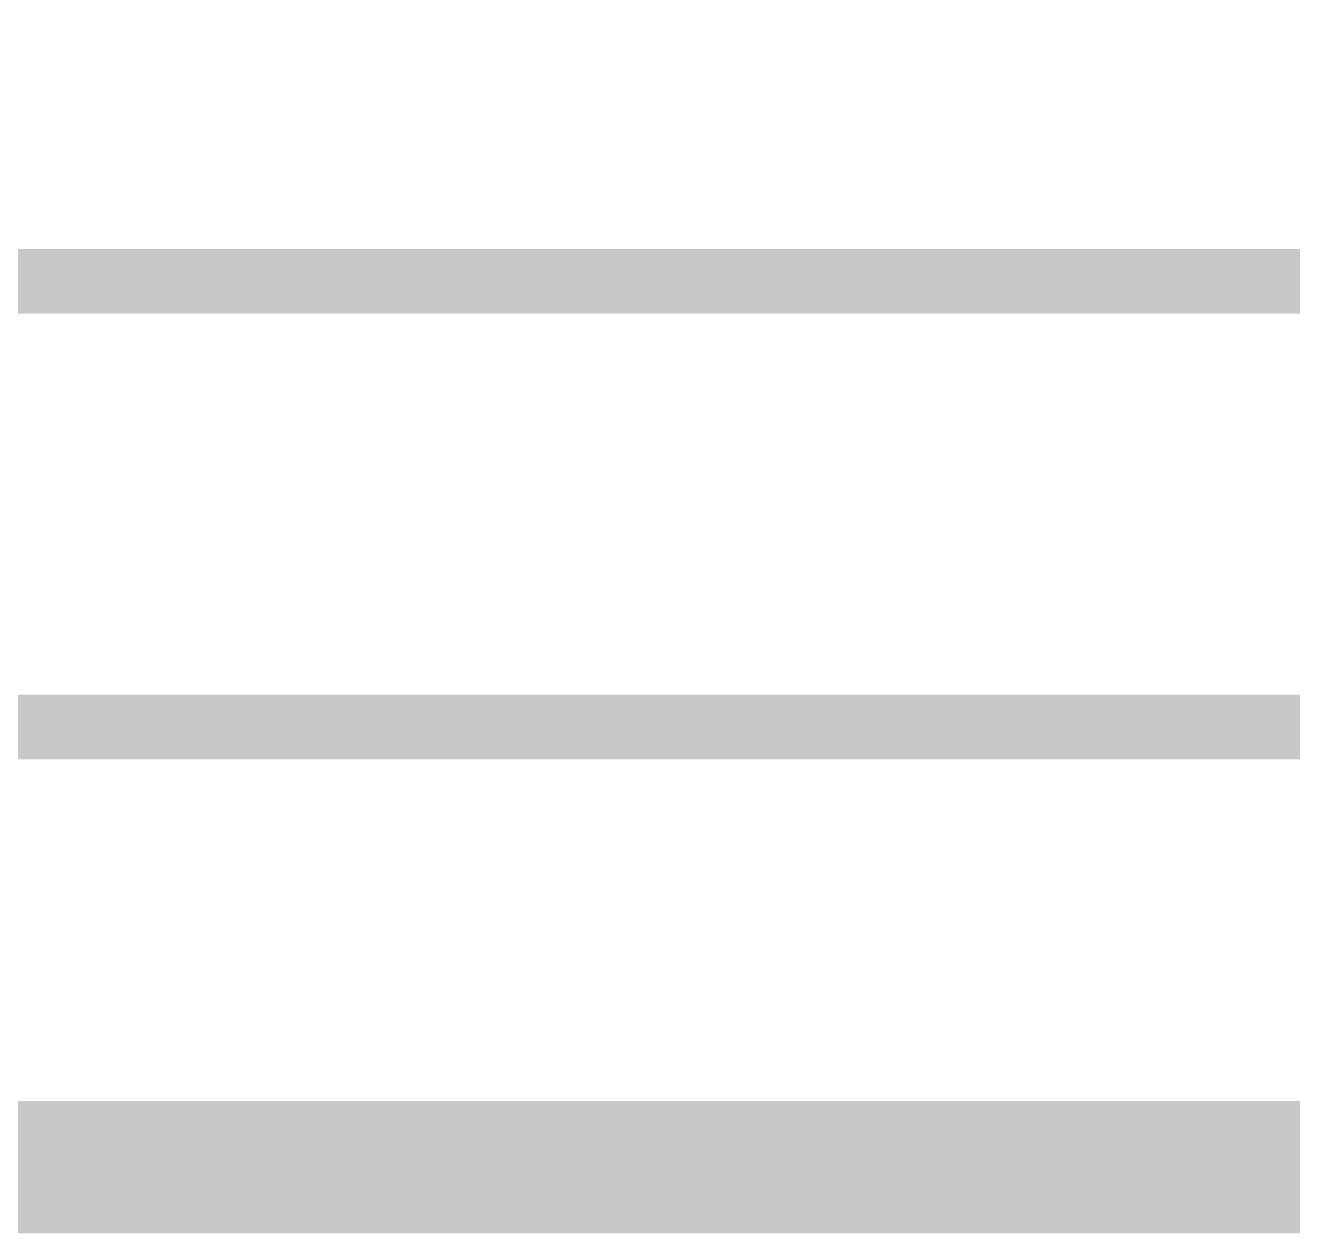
# Model space of a CAD drawing. Header units: millimetres. Extents: x -63251 to 507826, y 5339 to 217512.
# Drawn here: x 101281 to 103774, y 99895 to 102274 of the extents above; entities that cross this region are included whole.
import ezdxf
from ezdxf import colors
from ezdxf.entities.mleader import LeaderData, LeaderLine
from ezdxf.math import Vec2, Vec3

# ---------------------------------------------------------------- set-up
doc = ezdxf.new("R2010")
doc.units = ezdxf.units.MM
doc.layers.add('COTAS', color=9, linetype='Continuous')
doc.styles.add('1-1', font='arial.ttf', dxfattribs={"height": 0.2})

msp = doc.modelspace()

# ---------------------------------------------------------------- leaders
at = {"layer": 'COTAS'}
ml = msp.add_multileader_mtext('Standard', dxfattribs=at)
ml.set_content('{\\fArial|b1|i0|c0|p34;\\C10;ATENÇÃO PARKET!\\P}PAINÉIS E PORTA RIPADOS EM {\\fArial|b1|i0|c0|p34;CABREUVA BRANCA PREMIUM 18*5+5*900 À 2200mm}', color=105, style='1-1')
ml.set_leader_properties(color=256, linetype='ByLayer', lineweight=-1)
ml.build(insert=Vec2(0, 0))
ml.multileader.update_dxf_attribs({"text_left_attachment_type": 2, "text_right_attachment_type": 2, "dogleg_length": 0.36, "arrow_head_size": 15, "scale": 200})
ctx = ml.context
ctx.base_point, ctx.scale, ctx.char_height, ctx.arrow_head_size, ctx.landing_gap_size, ctx.plane_origin, ctx.plane_x_axis, ctx.plane_y_axis = Vec3(153743.1025487747, 101688.3808238122), 200, 40, 15, 10, Vec3(154452.7129680305, 99661.82773153308), Vec3(1, -4.898587196589413e-16), Vec3(4.898587196589413e-16, 1)
ctx.left_attachment, ctx.right_attachment, ctx.text_align_type = 2, 2, 2
notes = []
notes.append((ctx, [(0, (1, 1, 0), (154754.512039242, 101688.3808238122), (-1, 4.898587196589419e-16), 144.2880716405343, [(1, [(155842.3016420365, 101688.3808238122), (155803.3011646131, 102274.1886350239)], 0, [])])]))
ctx.mtext.insert, ctx.mtext.text_direction, ctx.mtext.rotation, ctx.mtext.width, ctx.mtext.alignment, ctx.mtext.flow_direction = Vec3(154600.2239676015, 101823.9333476867), Vec3(1, -4.898587196589413e-16), 6.283185307179585, 858.6666249980398, 3, 5
ctx.mtext.has_bg_fill, ctx.mtext.bg_color, ctx.mtext.bg_scale_factor, ctx.mtext.bg_transparency, ctx.mtext.use_window_bg_color = 1, -1023410095, 1.25, 0, 0
ml = msp.add_multileader_mtext('Standard', dxfattribs=at)
ml.set_content('{\\fArial|b1|i0|c0|p34;\\C10;ATENÇÃO PARKET!\\P}PAINÉIS E PORTA RIPADOS EM {\\fArial|b1|i0|c0|p34;CABREUVA BRANCA PREMIUM 18*5+5*900 À 2200mm}', color=105, style='1-1')
ml.set_leader_properties(color=256, linetype='ByLayer', lineweight=-1)
ml.build(insert=Vec2(0, 0))
ml.multileader.update_dxf_attribs({"text_left_attachment_type": 2, "text_right_attachment_type": 2, "dogleg_length": 0.36, "arrow_head_size": 15, "scale": 200})
ctx = ml.context
ctx.base_point, ctx.scale, ctx.char_height, ctx.arrow_head_size, ctx.landing_gap_size, ctx.plane_origin, ctx.plane_x_axis, ctx.plane_y_axis = Vec3(238640.9043884207, 100811.6319955119), 200, 40, 15, 10, Vec3(239350.5148076765, 98785.07890323274), Vec3(1, -4.898587196589413e-16), Vec3(4.898587196589413e-16, 1)
ctx.left_attachment, ctx.right_attachment, ctx.text_align_type = 2, 2, 2
notes.append((ctx, [(0, (1, 1, 0), (239652.3138788879, 100811.6319955119), (-1, 4.898587196589419e-16), 144.2880716405343, [(1, [(240740.1034816825, 100811.6319955119), (240701.1030042591, 101397.4398067236)], 0, [])])]))
ctx.mtext.insert, ctx.mtext.text_direction, ctx.mtext.rotation, ctx.mtext.width, ctx.mtext.alignment, ctx.mtext.flow_direction = Vec3(239498.0258072474, 100947.1845193864), Vec3(1, -4.898587196589413e-16), 6.283185307179585, 858.6666249980398, 3, 5
ctx.mtext.has_bg_fill, ctx.mtext.bg_color, ctx.mtext.bg_scale_factor, ctx.mtext.bg_transparency, ctx.mtext.use_window_bg_color = 1, -1023410095, 1.25, 0, 0
ml = msp.add_multileader_mtext('Standard', dxfattribs=at)
ml.set_content('{\\fArial|b1|i0|c0|p34;\\C10;ATENÇÃO PARKET!\\P}SHAFT COM CHAVE \\PE SEM PUXADOR \\PPARA ESSA FACE', color=105, style='1-1')
ml.set_leader_properties(color=256, linetype='ByLayer', lineweight=-1)
ml.build(insert=Vec2(0, 0))
ml.multileader.update_dxf_attribs({"text_left_attachment_type": 2, "text_right_attachment_type": 2, "dogleg_length": 0.36, "arrow_head_size": 15, "scale": 200})
ctx = ml.context
ctx.base_point, ctx.scale, ctx.char_height, ctx.arrow_head_size, ctx.landing_gap_size, ctx.plane_origin, ctx.plane_x_axis, ctx.plane_y_axis = Vec3(177427.2836240507, 100021.9796272414, 2.639206141727933e-08), 200, 40, 15, 10, Vec3(177824.6430201141, 99639.14979313221, 2.639206141727933e-08), Vec3(1, -4.898587196589413e-16), Vec3(4.898587196589413e-16, 1)
ctx.left_attachment, ctx.right_attachment, ctx.text_align_type = 2, 2, 2
notes.append((ctx, [(0, (1, 1, 0), (178126.4420913256, 100021.9796272414, 2.639206141727933e-08), (-1, 4.898587196589419e-16), 144.2880716405343, [(0, [(178767.3947868876, 100400.1135976799, 2.639206141727933e-08)], 0, [])])]))
ctx.mtext.insert, ctx.mtext.text_direction, ctx.mtext.rotation, ctx.mtext.width, ctx.mtext.alignment, ctx.mtext.flow_direction = Vec3(177972.1540196851, 100147.9550706248, 2.639206141727933e-08), Vec3(1, -4.898587196589413e-16), 6.283185307179585, 532.8412484341013, 3, 5
ctx.mtext.has_bg_fill, ctx.mtext.bg_color, ctx.mtext.bg_scale_factor, ctx.mtext.bg_transparency, ctx.mtext.use_window_bg_color = 1, -1023410145, 1.25, 0, 0
for ctx, leaders in notes:
    for number, flags, end, landing, length, lines in leaders:
        leader = LeaderData()
        leader.index, (leader.has_last_leader_line, leader.has_dogleg_vector, leader.attachment_direction) = number, flags
        leader.last_leader_point, leader.dogleg_vector, leader.dogleg_length = Vec3(end), Vec3(landing), length
        for number, points, colour, breaks in lines:
            line = LeaderLine()
            line.index, line.vertices, line.color, line.breaks = number, Vec3.list(points), colors.encode_raw_color(colour), breaks
            leader.lines.append(line)
        ctx.leaders.append(leader)

doc.saveas('drawing.dxf')
